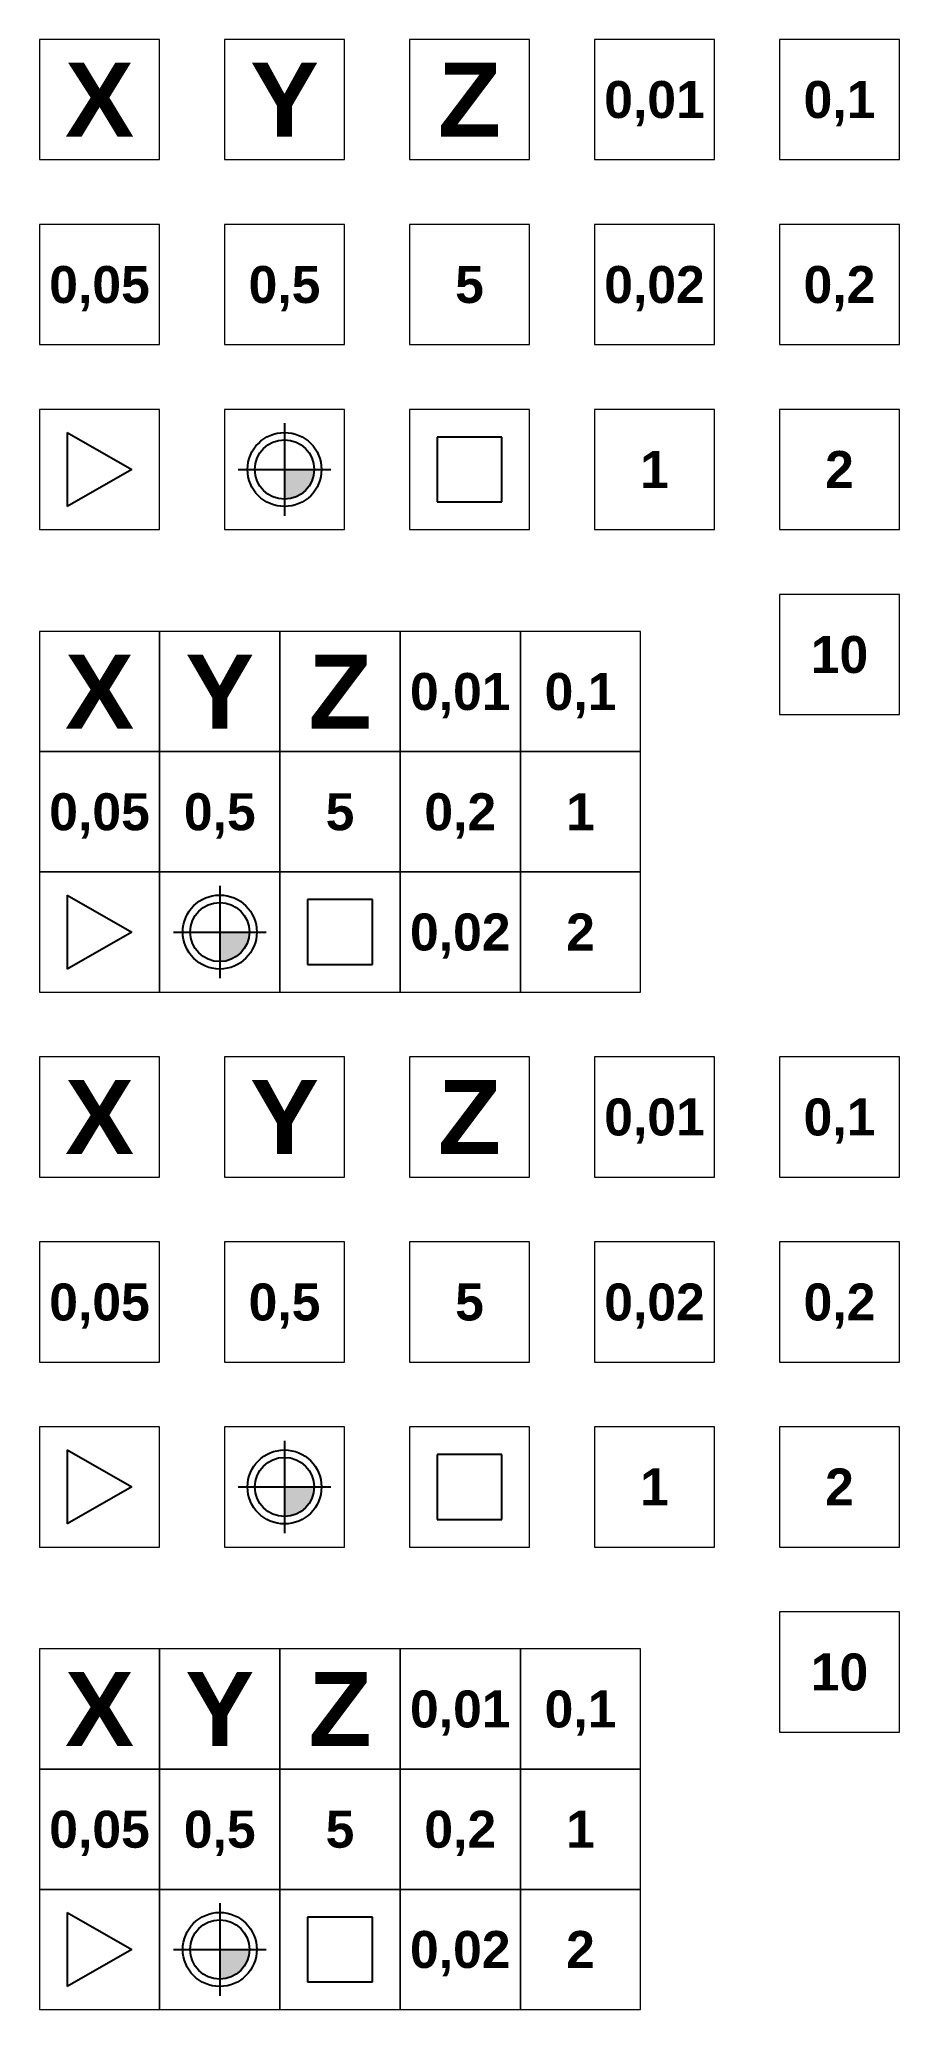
# Model space of a CAD drawing. Header units: millimetres. Extents: x 0 to 93, y 0 to 213.
import ezdxf
from ezdxf.enums import TextEntityAlignment as Align

# ---------------------------------------------------------------- set-up
doc = ezdxf.new("R2010")
doc.units = ezdxf.units.MM
doc.layers.get('0').update_dxf_attribs({"lineweight": 9, "true_color": 0xffffff})
doc.styles.add('textstyle11', font='')
doc.styles.add('textstyle12', font='')
doc.styles.add('textstyle13', font='')
doc.styles.add('textstyle14', font='')
doc.styles.add('textstyle15', font='')
doc.styles.add('textstyle16', font='')
doc.styles.add('textstyle17', font='')
doc.styles.add('textstyle18', font='')
doc.styles.add('textstyle19', font='')
doc.styles.add('textstyle20', font='')
doc.styles.add('textstyle21', font='')
doc.styles.add('textstyle22', font='')
doc.styles.add('textstyle23', font='')
doc.styles.add('textstyle24', font='')
doc.styles.add('textstyle25', font='')
doc.styles.add('textstyle26', font='')
doc.styles.add('textstyle27', font='')
doc.styles.add('textstyle28', font='')
doc.styles.add('textstyle29', font='')
doc.styles.add('textstyle30', font='')
doc.styles.add('textstyle31', font='')
doc.styles.add('textstyle32', font='')
doc.styles.add('textstyle33', font='')
doc.styles.add('textstyle34', font='')
doc.styles.add('textstyle35', font='')
doc.styles.add('textstyle36', font='')
doc.styles.add('textstyle37', font='')
doc.styles.add('textstyle38', font='')
doc.styles.add('textstyle39', font='')
doc.styles.add('textstyle40', font='')
doc.styles.add('textstyle41', font='')
doc.styles.add('textstyle42', font='')
doc.styles.add('textstyle43', font='')
doc.styles.add('textstyle44', font='')
doc.styles.add('textstyle45', font='')
doc.styles.add('textstyle46', font='')
doc.styles.add('textstyle47', font='')
doc.styles.add('textstyle48', font='')
doc.styles.add('textstyle49', font='')
doc.styles.add('textstyle50', font='')
doc.styles.add('textstyle51', font='')
doc.styles.add('textstyle52', font='')
doc.styles.add('textstyle53', font='')
doc.styles.add('textstyle54', font='')
doc.styles.add('textstyle55', font='')
doc.styles.add('textstyle56', font='')
doc.styles.add('textstyle57', font='')
doc.styles.add('textstyle58', font='')
doc.styles.add('textstyle59', font='')
doc.styles.add('textstyle60', font='')
doc.styles.get('textstyle11').set_extended_font_data('Arial', bold=True)
doc.styles.get('textstyle12').set_extended_font_data('Arial', bold=True)
doc.styles.get('textstyle13').set_extended_font_data('Arial', bold=True)
doc.styles.get('textstyle14').set_extended_font_data('Arial', bold=True)
doc.styles.get('textstyle15').set_extended_font_data('Arial', bold=True)
doc.styles.get('textstyle16').set_extended_font_data('Arial', bold=True)
doc.styles.get('textstyle17').set_extended_font_data('Arial', bold=True)
doc.styles.get('textstyle18').set_extended_font_data('Arial', bold=True)
doc.styles.get('textstyle19').set_extended_font_data('Arial', bold=True)
doc.styles.get('textstyle20').set_extended_font_data('Arial', bold=True)
doc.styles.get('textstyle21').set_extended_font_data('Arial', bold=True)
doc.styles.get('textstyle22').set_extended_font_data('Arial', bold=True)
doc.styles.get('textstyle23').set_extended_font_data('Arial', bold=True)
doc.styles.get('textstyle24').set_extended_font_data('Arial', bold=True)
doc.styles.get('textstyle25').set_extended_font_data('Arial', bold=True)
doc.styles.get('textstyle26').set_extended_font_data('Arial', bold=True)
doc.styles.get('textstyle27').set_extended_font_data('Arial', bold=True)
doc.styles.get('textstyle28').set_extended_font_data('Arial', bold=True)
doc.styles.get('textstyle29').set_extended_font_data('Arial', bold=True)
doc.styles.get('textstyle30').set_extended_font_data('Arial', bold=True)
doc.styles.get('textstyle31').set_extended_font_data('Arial', bold=True)
doc.styles.get('textstyle32').set_extended_font_data('Arial', bold=True)
doc.styles.get('textstyle33').set_extended_font_data('Arial', bold=True)
doc.styles.get('textstyle34').set_extended_font_data('Arial', bold=True)
doc.styles.get('textstyle35').set_extended_font_data('Arial', bold=True)
doc.styles.get('textstyle36').set_extended_font_data('Arial', bold=True)
doc.styles.get('textstyle37').set_extended_font_data('Arial', bold=True)
doc.styles.get('textstyle38').set_extended_font_data('Arial', bold=True)
doc.styles.get('textstyle39').set_extended_font_data('Arial', bold=True)
doc.styles.get('textstyle40').set_extended_font_data('Arial', bold=True)
doc.styles.get('textstyle41').set_extended_font_data('Arial', bold=True)
doc.styles.get('textstyle42').set_extended_font_data('Arial', bold=True)
doc.styles.get('textstyle43').set_extended_font_data('Arial', bold=True)
doc.styles.get('textstyle44').set_extended_font_data('Arial', bold=True)
doc.styles.get('textstyle45').set_extended_font_data('Arial', bold=True)
doc.styles.get('textstyle46').set_extended_font_data('Arial', bold=True)
doc.styles.get('textstyle47').set_extended_font_data('Arial', bold=True)
doc.styles.get('textstyle48').set_extended_font_data('Arial', bold=True)
doc.styles.get('textstyle49').set_extended_font_data('Arial', bold=True)
doc.styles.get('textstyle50').set_extended_font_data('Arial', bold=True)
doc.styles.get('textstyle51').set_extended_font_data('Arial', bold=True)
doc.styles.get('textstyle52').set_extended_font_data('Arial', bold=True)
doc.styles.get('textstyle53').set_extended_font_data('Arial', bold=True)
doc.styles.get('textstyle54').set_extended_font_data('Arial', bold=True)
doc.styles.get('textstyle55').set_extended_font_data('Arial', bold=True)
doc.styles.get('textstyle56').set_extended_font_data('Arial', bold=True)
doc.styles.get('textstyle57').set_extended_font_data('Arial', bold=True)
doc.styles.get('textstyle58').set_extended_font_data('Arial', bold=True)
doc.styles.get('textstyle59').set_extended_font_data('Arial', bold=True)
doc.styles.get('textstyle60').set_extended_font_data('Arial', bold=True)

msp = doc.modelspace()

# ---------------------------------------------------------------- hatches: boundary and pattern name
h = msp.add_hatch(color=256)
edge = h.paths.add_edge_path(flags=0)
edge.add_line((26.5, 166.5), (26.5, 163.3))
edge.add_arc((26.5, 166.5), 3.2, 270, 360)
edge.add_line((29.7, 166.5), (26.5, 166.5))
h = msp.add_hatch(color=256)
edge = h.paths.add_edge_path(flags=0)
edge.add_line((19.5, 116.5), (19.5, 113.3))
edge.add_arc((19.5, 116.5), 3.2, 270, 360)
edge.add_line((22.7, 116.5), (19.5, 116.5))
h = msp.add_hatch(color=256)
edge = h.paths.add_edge_path(flags=0)
edge.add_line((26.5, 56.5), (26.5, 53.3))
edge.add_arc((26.5, 56.5), 3.2, 270, 360)
edge.add_line((29.7, 56.5), (26.5, 56.5))
h = msp.add_hatch(color=256)
edge = h.paths.add_edge_path(flags=0)
edge.add_line((19.5, 6.5), (19.5, 3.3))
edge.add_arc((19.5, 6.5), 3.2, 270, 360)
edge.add_line((22.7, 6.5), (19.5, 6.5))

# ---------------------------------------------------------------- linework, layer by layer
for p, q in [((13, 213), (0, 213)), ((0, 213), (0, 200)), ((13, 200), (13, 213)), ((33, 213), (20, 213)), ((20, 213), (20, 200)), ((33, 200), (33, 213)), ((53, 213), (40, 213)), ((40, 213), (40, 200)), ((53, 200), (53, 213)), ((73, 213), (60, 213)), ((60, 213), (60, 200)), ((73, 200), (73, 213)), ((93, 213), (80, 213)), ((80, 213), (80, 200)), ((93, 200), (93, 213)), ((0, 200), (13, 200)), ((20, 200), (33, 200)), ((40, 200), (53, 200)), ((60, 200), (73, 200)), ((80, 200), (93, 200)), ((13, 193), (0, 193)), ((0, 193), (0, 180)), ((13, 180), (13, 193)), ((33, 193), (20, 193)), ((20, 193), (20, 180)), ((33, 180), (33, 193)), ((53, 193), (40, 193)), ((40, 193), (40, 180)), ((53, 180), (53, 193)), ((73, 193), (60, 193)), ((60, 193), (60, 180)), ((73, 180), (73, 193)), ((93, 193), (80, 193)), ((80, 193), (80, 180)), ((93, 180), (93, 193)), ((0, 180), (13, 180)), ((20, 180), (33, 180)), ((40, 180), (53, 180)), ((60, 180), (73, 180)), ((80, 180), (93, 180)), ((13, 173), (0, 173)), ((0, 173), (0, 160)), ((13, 160), (13, 173)), ((33, 173), (20, 173)), ((20, 173), (20, 160)), ((33, 160), (33, 173)), ((53, 173), (40, 173)), ((40, 173), (40, 160)), ((53, 160), (53, 173)), ((73, 173), (60, 173)), ((60, 173), (60, 160)), ((73, 160), (73, 173)), ((93, 173), (80, 173)), ((80, 173), (80, 160)), ((93, 160), (93, 173)), ((0, 160), (13, 160)), ((20, 160), (33, 160)), ((40, 160), (53, 160)), ((60, 160), (73, 160)), ((80, 160), (93, 160)), ((93, 153), (80, 153)), ((80, 153), (80, 140)), ((93, 140), (93, 153)), ((80, 140), (93, 140)), ((13, 103), (0, 103)), ((0, 103), (0, 90)), ((13, 90), (13, 103)), ((33, 103), (20, 103)), ((20, 103), (20, 90)), ((33, 90), (33, 103)), ((53, 103), (40, 103)), ((40, 103), (40, 90)), ((53, 90), (53, 103)), ((73, 103), (60, 103)), ((60, 103), (60, 90)), ((73, 90), (73, 103)), ((93, 103), (80, 103)), ((80, 103), (80, 90)), ((93, 90), (93, 103)), ((0, 90), (13, 90)), ((20, 90), (33, 90)), ((40, 90), (53, 90)), ((60, 90), (73, 90)), ((80, 90), (93, 90)), ((13, 83), (0, 83)), ((0, 83), (0, 70)), ((13, 70), (13, 83)), ((33, 83), (20, 83)), ((20, 83), (20, 70)), ((33, 70), (33, 83)), ((53, 83), (40, 83)), ((40, 83), (40, 70)), ((53, 70), (53, 83)), ((73, 83), (60, 83)), ((60, 83), (60, 70)), ((73, 70), (73, 83)), ((93, 83), (80, 83)), ((80, 83), (80, 70)), ((93, 70), (93, 83)), ((0, 70), (13, 70)), ((20, 70), (33, 70)), ((40, 70), (53, 70)), ((60, 70), (73, 70)), ((80, 70), (93, 70)), ((13, 63), (0, 63)), ((0, 63), (0, 50)), ((13, 50), (13, 63)), ((33, 63), (20, 63)), ((20, 63), (20, 50)), ((33, 50), (33, 63)), ((53, 63), (40, 63)), ((40, 63), (40, 50)), ((53, 50), (53, 63)), ((73, 63), (60, 63)), ((60, 63), (60, 50)), ((73, 50), (73, 63)), ((93, 63), (80, 63)), ((80, 63), (80, 50)), ((93, 50), (93, 63)), ((0, 50), (13, 50)), ((20, 50), (33, 50)), ((40, 50), (53, 50)), ((60, 50), (73, 50)), ((80, 50), (93, 50)), ((93, 43), (80, 43)), ((80, 43), (80, 30)), ((93, 30), (93, 43)), ((80, 30), (93, 30))]:
    msp.add_line(p, q)
at = {"lineweight": 25}
for p, q in [((3, 170.5), (3, 162.5)), ((3, 170.5), (10, 166.5)), ((26.5, 171.5), (26.5, 161.5)), ((43, 170), (43, 163)), ((50, 170), (43, 170)), ((50, 163), (50, 170)), ((10, 166.5), (3, 162.5)), ((21.5, 166.5), (31.5, 166.5)), ((43, 163), (50, 163)), ((19.5, 121.5), (19.5, 111.5)), ((3, 120.5), (3, 112.5)), ((3, 120.5), (10, 116.5)), ((29, 120), (29, 113)), ((36, 120), (29, 120)), ((36, 113), (36, 120)), ((10, 116.5), (3, 112.5)), ((14.5, 116.5), (24.5, 116.5)), ((29, 113), (36, 113)), ((3, 60.5), (3, 52.5)), ((3, 60.5), (10, 56.5)), ((26.5, 61.5), (26.5, 51.5)), ((43, 60), (43, 53)), ((50, 60), (43, 60)), ((50, 53), (50, 60)), ((10, 56.5), (3, 52.5)), ((21.5, 56.5), (31.5, 56.5)), ((43, 53), (50, 53)), ((19.5, 11.5), (19.5, 1.5)), ((3, 10.5), (3, 2.5)), ((3, 10.5), (10, 6.5)), ((29, 10), (29, 3)), ((36, 10), (29, 10)), ((36, 3), (36, 10)), ((10, 6.5), (3, 2.5)), ((14.5, 6.5), (24.5, 6.5)), ((29, 3), (36, 3))]:
    msp.add_line(p, q, dxfattribs=at)
at = {"color": 9, "lineweight": 5, "true_color": 0xc0c0c0}
for p, q in [((13, 149), (0, 149)), ((0, 149), (0, 136)), ((13, 136), (13, 149)), ((26, 149), (13, 149)), ((13, 149), (13, 136)), ((26, 136), (26, 149)), ((39, 149), (26, 149)), ((26, 149), (26, 136)), ((52, 149), (39, 149)), ((39, 149), (39, 136)), ((39, 136), (39, 149)), ((52, 136), (52, 149)), ((65, 149), (52, 149)), ((52, 149), (52, 136)), ((65, 136), (65, 149)), ((13, 136), (0, 136)), ((0, 136), (0, 123)), ((0, 136), (13, 136)), ((13, 123), (13, 136)), ((26, 136), (13, 136)), ((13, 136), (13, 123)), ((13, 136), (26, 136)), ((26, 123), (26, 136)), ((39, 136), (26, 136)), ((26, 136), (26, 123)), ((26, 136), (39, 136)), ((39, 136), (52, 136)), ((52, 136), (39, 136)), ((39, 136), (39, 123)), ((39, 123), (39, 136)), ((52, 136), (65, 136)), ((52, 123), (52, 136)), ((65, 136), (52, 136)), ((52, 136), (52, 123)), ((65, 123), (65, 136)), ((13, 123), (0, 123)), ((0, 123), (0, 110)), ((0, 123), (13, 123)), ((13, 110), (13, 123)), ((26, 123), (13, 123)), ((13, 123), (13, 110)), ((13, 123), (26, 123)), ((26, 110), (26, 123)), ((39, 123), (26, 123)), ((26, 123), (26, 110)), ((26, 123), (39, 123)), ((39, 110), (39, 123)), ((52, 123), (39, 123)), ((39, 123), (39, 110)), ((39, 123), (52, 123)), ((52, 110), (52, 123)), ((52, 123), (65, 123)), ((65, 123), (52, 123)), ((52, 123), (52, 110)), ((65, 110), (65, 123)), ((0, 110), (13, 110)), ((13, 110), (26, 110)), ((26, 110), (39, 110)), ((39, 110), (52, 110)), ((52, 110), (65, 110)), ((13, 39), (0, 39)), ((0, 39), (0, 26)), ((13, 26), (13, 39)), ((26, 39), (13, 39)), ((13, 39), (13, 26)), ((26, 26), (26, 39)), ((39, 39), (26, 39)), ((26, 39), (26, 26)), ((52, 39), (39, 39)), ((39, 39), (39, 26)), ((39, 26), (39, 39)), ((52, 26), (52, 39)), ((65, 39), (52, 39)), ((52, 39), (52, 26)), ((65, 26), (65, 39)), ((13, 26), (0, 26)), ((0, 26), (0, 13)), ((0, 26), (13, 26)), ((13, 13), (13, 26)), ((26, 26), (13, 26)), ((13, 26), (13, 13)), ((13, 26), (26, 26)), ((26, 13), (26, 26)), ((39, 26), (26, 26)), ((26, 26), (26, 13)), ((26, 26), (39, 26)), ((39, 26), (52, 26)), ((52, 26), (39, 26)), ((39, 26), (39, 13)), ((39, 13), (39, 26)), ((52, 26), (65, 26)), ((52, 13), (52, 26)), ((65, 26), (52, 26)), ((52, 26), (52, 13)), ((65, 13), (65, 26)), ((13, 13), (0, 13)), ((0, 13), (0, 0)), ((0, 13), (13, 13)), ((13, 0), (13, 13)), ((26, 13), (13, 13)), ((13, 13), (13, 0)), ((13, 13), (26, 13)), ((26, 0), (26, 13)), ((39, 13), (26, 13)), ((26, 13), (26, 0)), ((26, 13), (39, 13)), ((39, 0), (39, 13)), ((52, 13), (39, 13)), ((39, 13), (39, 0)), ((39, 13), (52, 13)), ((52, 0), (52, 13)), ((52, 13), (65, 13)), ((65, 13), (52, 13)), ((52, 13), (52, 0)), ((65, 0), (65, 13)), ((0, 0), (13, 0)), ((13, 0), (26, 0)), ((26, 0), (39, 0)), ((39, 0), (52, 0)), ((52, 0), (65, 0))]:
    msp.add_line(p, q, dxfattribs=at)
at = {"lineweight": 25}
for centre, radius in [((26.5, 166.5), 4), ((26.5, 166.5), 3.2), ((19.5, 116.5), 4), ((19.5, 116.5), 3.2), ((26.5, 56.5), 4), ((26.5, 56.5), 3.2), ((19.5, 6.5), 4), ((19.5, 6.5), 3.2)]:
    msp.add_circle(centre, radius, dxfattribs=at)

# ---------------------------------------------------------------- texts
for s, height, style, p in [('X', 8, 'textstyle14', (6.5, 206.5)), ('Y', 8, 'textstyle18', (26.5, 206.5)), ('Z', 8, 'textstyle22', (46.5, 206.5)), ('0,01', 4, 'textstyle38', (66.5, 206.5)), ('0,1', 4, 'textstyle42', (86.5, 206.5)), ('0,05', 4, 'textstyle26', (6.5, 186.5)), ('0,5', 4, 'textstyle30', (26.5, 186.5)), ('5', 4, 'textstyle34', (46.5, 186.5)), ('0,02', 4, 'textstyle50', (66.5, 186.5)), ('0,2', 4, 'textstyle54', (86.5, 186.5)), ('1', 4, 'textstyle46', (66.5, 166.5)), ('2', 4, 'textstyle58', (86.5, 166.5)), ('10', 4, 'textstyle60', (86.5, 146.5)), ('X', 8, 'textstyle13', (6.5, 142.5)), ('Y', 8, 'textstyle17', (19.5, 142.5)), ('Z', 8, 'textstyle21', (32.5, 142.5)), ('0,01', 4, 'textstyle37', (45.5, 142.5)), ('0,1', 4, 'textstyle41', (58.5, 142.5)), ('0,05', 4, 'textstyle25', (6.5, 129.5)), ('0,5', 4, 'textstyle29', (19.5, 129.5)), ('5', 4, 'textstyle33', (32.5, 129.5)), ('0,2', 4, 'textstyle53', (45.5, 129.5)), ('1', 4, 'textstyle45', (58.5, 129.5)), ('0,02', 4, 'textstyle49', (45.5, 116.5)), ('2', 4, 'textstyle57', (58.5, 116.5)), ('X', 8, 'textstyle12', (6.5, 96.5)), ('Y', 8, 'textstyle16', (26.5, 96.5)), ('Z', 8, 'textstyle20', (46.5, 96.5)), ('0,01', 4, 'textstyle36', (66.5, 96.5)), ('0,1', 4, 'textstyle40', (86.5, 96.5)), ('0,05', 4, 'textstyle24', (6.5, 76.5)), ('0,5', 4, 'textstyle28', (26.5, 76.5)), ('5', 4, 'textstyle32', (46.5, 76.5)), ('0,02', 4, 'textstyle48', (66.5, 76.5)), ('0,2', 4, 'textstyle52', (86.5, 76.5)), ('1', 4, 'textstyle44', (66.5, 56.5)), ('2', 4, 'textstyle56', (86.5, 56.5)), ('10', 4, 'textstyle59', (86.5, 36.5)), ('X', 8, 'textstyle11', (6.5, 32.5)), ('Y', 8, 'textstyle15', (19.5, 32.5)), ('Z', 8, 'textstyle19', (32.5, 32.5)), ('0,01', 4, 'textstyle35', (45.5, 32.5)), ('0,1', 4, 'textstyle39', (58.5, 32.5)), ('0,05', 4, 'textstyle23', (6.5, 19.5)), ('0,5', 4, 'textstyle27', (19.5, 19.5)), ('5', 4, 'textstyle31', (32.5, 19.5)), ('0,2', 4, 'textstyle51', (45.5, 19.5)), ('1', 4, 'textstyle43', (58.5, 19.5)), ('0,02', 4, 'textstyle47', (45.5, 6.5)), ('2', 4, 'textstyle55', (58.5, 6.5))]:
    msp.add_text(s, height=height, dxfattribs=dict(style=style)).set_placement(p, align=Align.MIDDLE_CENTER)

doc.saveas('drawing.dxf')
